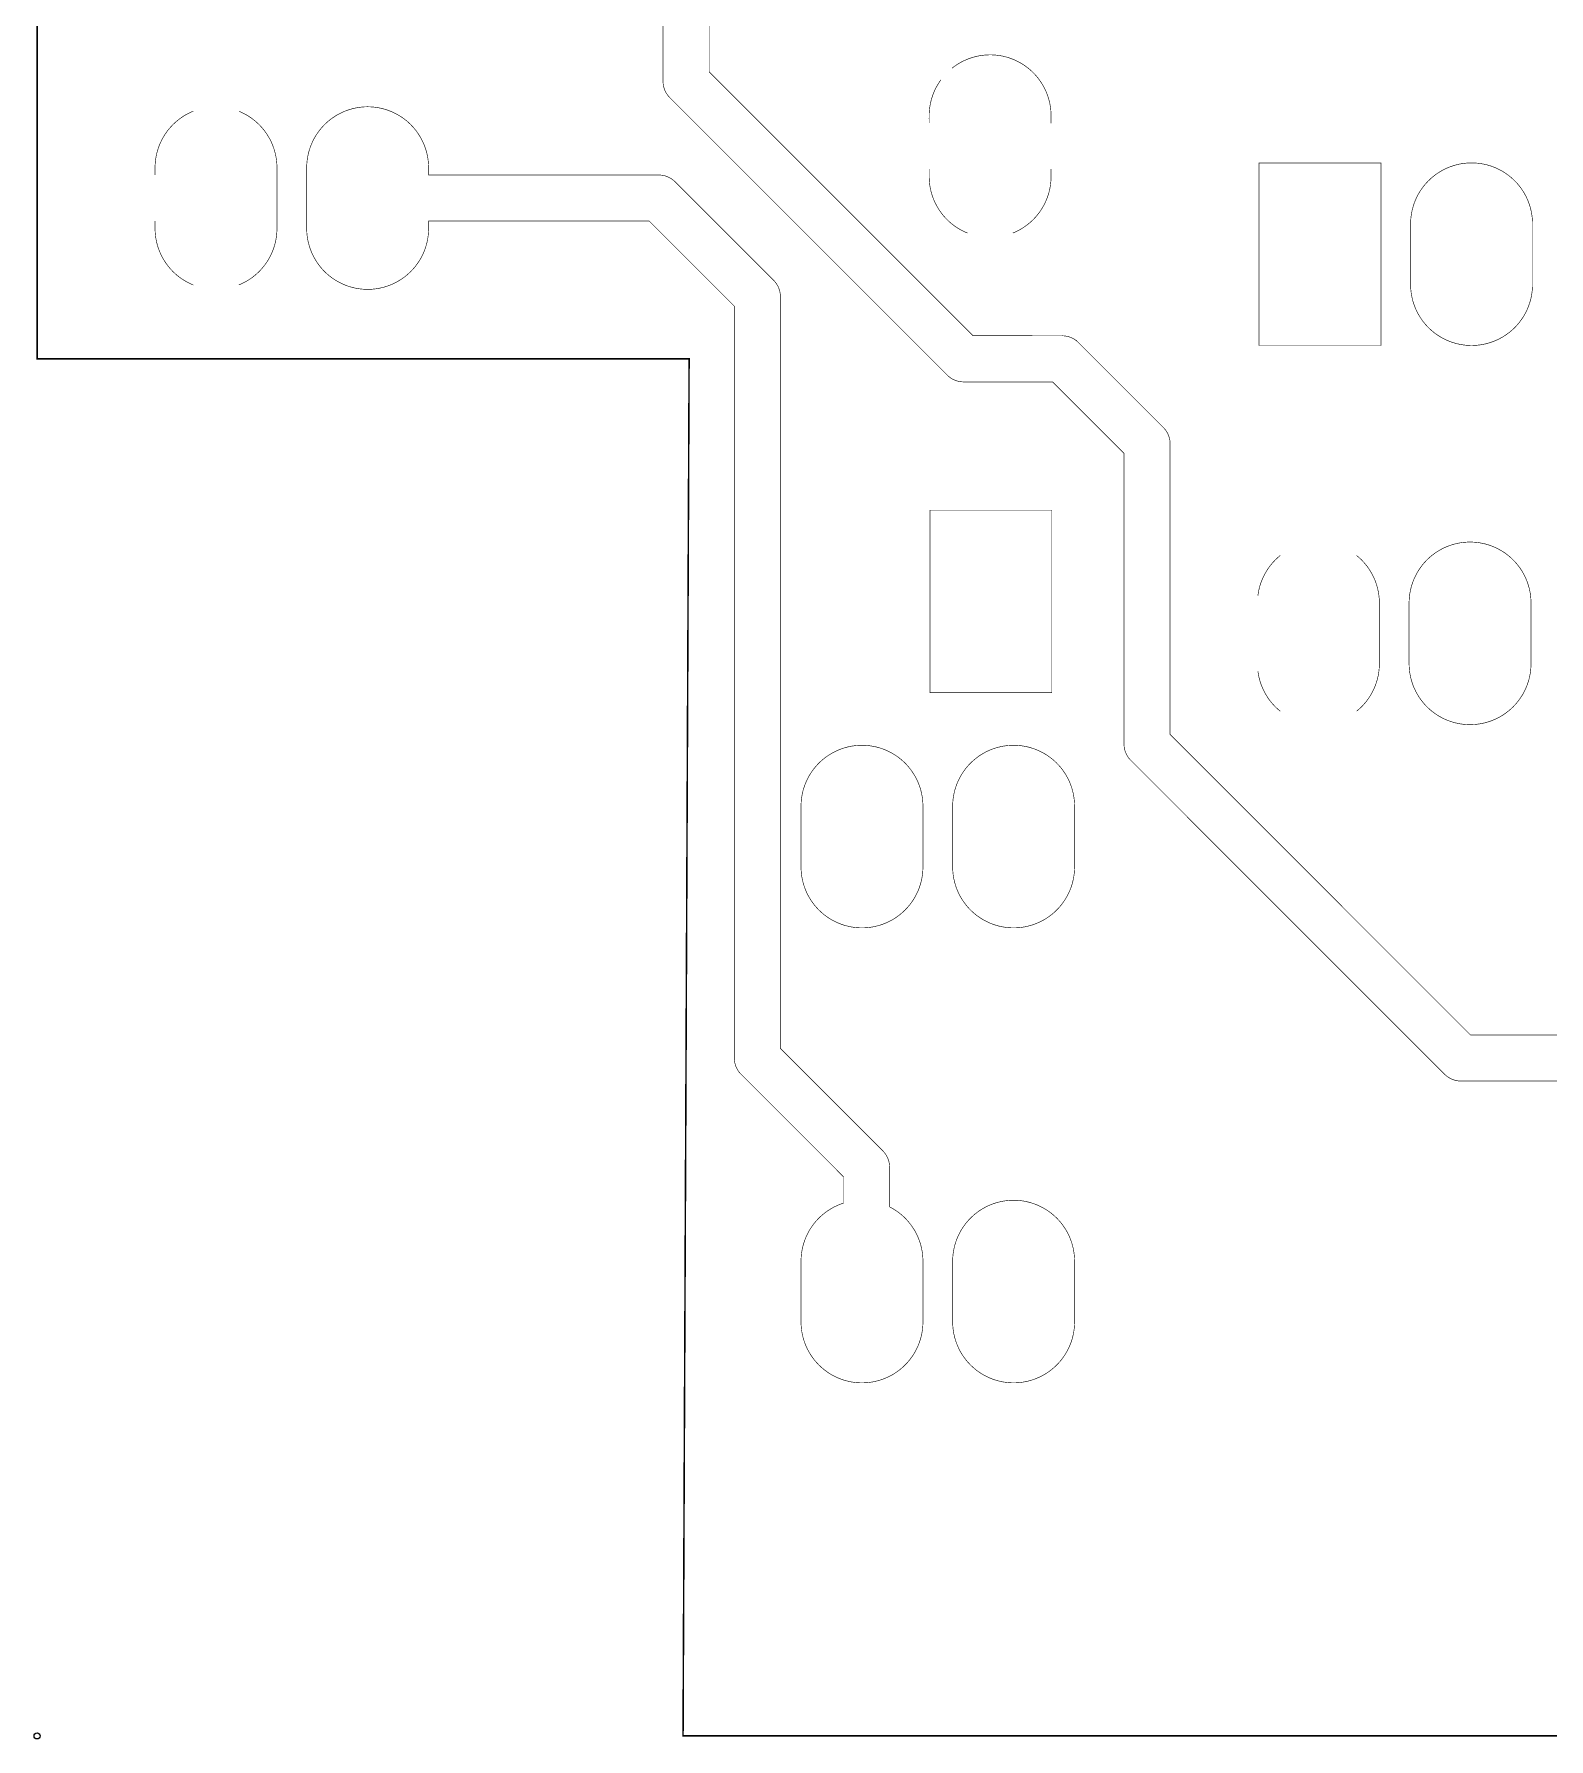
# Model space of a CAD drawing. Extents: x -0.1 to 57.3, y -0.1 to 51.1.
# Drawn here: x -0.05 to 25.32, y -0.05 to 28.5 of the extents above; entities that cross this region are included whole.
import ezdxf

# ---------------------------------------------------------------- set-up
doc = ezdxf.new("R2010")
doc.units = 0
doc.header["$MEASUREMENT"] = 0

msp = doc.modelspace()

# ---------------------------------------------------------------- linework, layer by layer
at = {"linetype": 'Continuous'}
for points, const_width in [([(0, 46.6852), (2.1844, 46.6852), (2.1844, 51.0032), (50.9016, 51.0032), (50.9016, 46.8376), (57.2262, 46.8376), (57.15, 15.2654), (57.2262, 6.35), (50.8, 6.35), (50.8, 0), (10.8204, 0), (10.922, 23.0632), (0, 23.0632), (0, 46.6852)], 0.0254), ([(11.2572, 40.5849), (11.2573, 27.8712), (15.6794, 23.4492), (17.1837, 23.449), (17.2037, 23.4478), (17.2236, 23.4455), (17.2433, 23.4423), (17.2628, 23.438), (17.2821, 23.4327), (17.3011, 23.4264), (17.3197, 23.4191), (17.338, 23.4109), (17.3558, 23.4018), (17.373, 23.3917), (17.3898, 23.3808), (17.4059, 23.369), (17.4215, 23.3564), (17.4363, 23.343), (17.4543, 23.3247), (17.4528, 23.3267), (18.875, 21.9042), (18.8883, 21.8892), (18.9007, 21.8735), (18.9124, 21.8573), (18.9232, 21.8404), (18.9331, 21.8231), (18.942, 21.8052), (18.9501, 21.7869), (18.9572, 21.7682), (18.9633, 21.7492), (18.9684, 21.7298), (18.9725, 21.7103), (18.9756, 21.6905), (18.9776, 21.6706), (18.9787, 21.6506), (18.9785, 21.625), (18.9788, 21.6275), (18.9789, 16.7714), (24.0106, 11.7398), (31.2299, 11.7396)], 0.01), ([(31.0566, 10.9678), (23.8373, 10.968), (23.8173, 10.9692), (23.7974, 10.9715), (23.7777, 10.9747), (23.7582, 10.979), (23.7389, 10.9843), (23.7199, 10.9906), (23.7013, 10.9979), (23.683, 11.0061), (23.6652, 11.0152), (23.648, 11.0253), (23.6312, 11.0362), (23.6151, 11.048), (23.5995, 11.0606), (23.5847, 11.074), (23.5667, 11.0923), (23.5682, 11.0903), (18.3106, 16.3482), (18.2973, 16.3632), (18.2849, 16.3789), (18.2732, 16.3951), (18.2624, 16.412), (18.2525, 16.4293), (18.2436, 16.4472), (18.2355, 16.4655), (18.2284, 16.4842), (18.2223, 16.5032), (18.2172, 16.5226), (18.2131, 16.5421), (18.21, 16.5619), (18.208, 16.5818), (18.2069, 16.6018), (18.2071, 16.6274), (18.2068, 16.6249), (18.2067, 21.481), (17.0104, 22.6772), (15.5061, 22.6774), (15.4861, 22.6786), (15.4662, 22.6809), (15.4465, 22.6841), (15.427, 22.6884), (15.4077, 22.6937), (15.3887, 22.7), (15.3701, 22.7073), (15.3518, 22.7155), (15.334, 22.7246), (15.3168, 22.7347), (15.3, 22.7456), (15.2839, 22.7574), (15.2683, 22.77), (15.2535, 22.7834), (15.2355, 22.8017), (15.237, 22.7997), (10.589, 27.448), (10.5757, 27.463), (10.5633, 27.4787), (10.5516, 27.4949), (10.5408, 27.5118), (10.5309, 27.5291), (10.522, 27.547), (10.5139, 27.5653), (10.5068, 27.584), (10.5007, 27.603), (10.4956, 27.6224), (10.4915, 27.6419), (10.4884, 27.6617), (10.4864, 27.6816), (10.4853, 27.7016), (10.4855, 27.7272), (10.4852, 27.7247), (10.4852, 40.4574)], 0.01), ([(15.3242, 27.9293), (15.3558, 27.9537), (15.3884, 27.9769), (15.4219, 27.9988), (15.4562, 28.0194), (15.4913, 28.0386), (15.5271, 28.0564), (15.5636, 28.0728), (15.6007, 28.0877), (15.6383, 28.1012), (15.6765, 28.1132), (15.7151, 28.1238), (15.7541, 28.1327), (15.7934, 28.1402), (15.8329, 28.1461), (15.8727, 28.1504), (15.9126, 28.1532), (15.9526, 28.1545), (15.9925, 28.1541), (16.0325, 28.1522), (16.0723, 28.1488), (16.112, 28.1437), (16.1515, 28.1372), (16.1906, 28.129), (16.2295, 28.1194), (16.2679, 28.1082), (16.3058, 28.0956), (16.3432, 28.0815), (16.3801, 28.0659), (16.4163, 28.0489), (16.4518, 28.0304), (16.4865, 28.0106), (16.5205, 27.9895), (16.5536, 27.967), (16.5858, 27.9433), (16.617, 27.9183), (16.6472, 27.8921), (16.6764, 27.8648), (16.7045, 27.8363), (16.7315, 27.8068), (16.7573, 27.7762), (16.7818, 27.7446), (16.8051, 27.7121), (16.8272, 27.6787), (16.8478, 27.6445), (16.8672, 27.6095), (16.8851, 27.5737), (16.9017, 27.5373), (16.9168, 27.5003), (16.9304, 27.4627), (16.9425, 27.4246), (16.9532, 27.386), (16.9623, 27.3471), (16.9699, 27.3078), (16.976, 27.2683), (16.9805, 27.2285), (16.9834, 27.1886), (16.9848, 27.1487), (16.9849, 27.0071)], 0.01), ([(10.6098, 27.4274), (10.5956, 27.4412), (10.5819, 27.4558), (10.5691, 27.4712), (10.557, 27.4871), (10.5458, 27.5037), (10.5355, 27.5208), (10.5261, 27.5385), (10.5176, 27.5566), (10.5101, 27.5751), (10.5035, 27.594), (10.4979, 27.6132), (10.4933, 27.6326), (10.4897, 27.6523), (10.4872, 27.6721), (10.4857, 27.6921), (10.4852, 27.7181), (10.4852, 27.7247)], 0.01), ([(14.9429, 27.0109), (14.9431, 27.1335), (14.9429, 27.1326), (14.9436, 27.1726), (14.946, 27.2126), (14.9498, 27.2524), (14.9553, 27.292), (14.9623, 27.3314), (14.9708, 27.3705), (14.9808, 27.4092), (14.9924, 27.4475), (15.0054, 27.4853), (15.0199, 27.5225), (15.0359, 27.5592), (15.0533, 27.5952), (15.072, 27.6306), (15.0922, 27.6651), (15.1137, 27.6988), (15.1365, 27.7317), (15.1403, 27.7369)], 0.01), ([(1.9762, 26.1409), (1.9764, 26.2636), (1.9762, 26.2627), (1.9769, 26.3027), (1.9793, 26.3426), (1.9831, 26.3824), (1.9886, 26.4221), (1.9956, 26.4614), (2.0041, 26.5005), (2.0141, 26.5392), (2.0257, 26.5775), (2.0387, 26.6153), (2.0532, 26.6526), (2.0692, 26.6893), (2.0866, 26.7253), (2.1053, 26.7606), (2.1255, 26.7952), (2.147, 26.8289), (2.1698, 26.8618), (2.1938, 26.8937), (2.2191, 26.9247), (2.2456, 26.9547), (2.2733, 26.9836), (2.302, 27.0114), (2.3319, 27.038), (2.3627, 27.0635), (2.3945, 27.0877), (2.4273, 27.1107), (2.4609, 27.1324), (2.4953, 27.1527), (2.5305, 27.1717), (2.5664, 27.1893), (2.603, 27.2054), (2.6152, 27.2104)], 0.01), ([(3.3827, 27.209), (3.4194, 27.1932), (3.4555, 27.1759), (3.4909, 27.1573), (3.5255, 27.1373), (3.5594, 27.1159), (3.5923, 27.0932), (3.6243, 27.0693), (3.6554, 27.0441), (3.6855, 27.0177), (3.7145, 26.9902), (3.7424, 26.9615), (3.7692, 26.9318), (3.7947, 26.9011), (3.8191, 26.8693), (3.8422, 26.8367), (3.864, 26.8031), (3.8845, 26.7688), (3.9036, 26.7336), (3.9213, 26.6978), (3.9376, 26.6613), (3.9524, 26.6241), (3.9658, 26.5864), (3.9777, 26.5482), (3.9881, 26.5096), (3.997, 26.4706), (4.0043, 26.4313), (4.0101, 26.3917), (4.0144, 26.352), (4.017, 26.312), (4.0182, 26.2721), (4.0182, 25.2476), (4.018, 25.2276), (4.0164, 25.1876), (4.0133, 25.1478), (4.0086, 25.108), (4.0024, 25.0685), (3.9946, 25.0293), (3.9853, 24.9904), (3.9744, 24.9519), (3.9621, 24.9138), (3.9483, 24.8763), (3.933, 24.8393), (3.9163, 24.803), (3.8982, 24.7673), (3.8787, 24.7324), (3.8578, 24.6983), (3.8357, 24.665), (3.8122, 24.6326), (3.7875, 24.6012), (3.7616, 24.5707), (3.7345, 24.5413), (3.7062, 24.513), (3.6769, 24.4857), (3.6466, 24.4597), (3.6152, 24.4349), (3.5829, 24.4113), (3.5497, 24.389), (3.5156, 24.368), (3.4808, 24.3484), (3.4452, 24.3301), (3.4089, 24.3133), (3.3784, 24.3004)], 0.01), ([(4.5162, 26.2621), (4.5167, 26.296), (4.5188, 26.336), (4.5224, 26.3758), (4.5276, 26.4155), (4.5343, 26.4549), (4.5425, 26.494), (4.5523, 26.5328), (4.5636, 26.5712), (4.5764, 26.6091), (4.5907, 26.6464), (4.6064, 26.6832), (4.6236, 26.7194), (4.6421, 26.7548), (4.662, 26.7895), (4.6833, 26.8233), (4.7059, 26.8564), (4.7297, 26.8885), (4.7548, 26.9196), (4.7811, 26.9498), (4.8086, 26.9788), (4.8372, 27.0068), (4.8668, 27.0337), (4.8975, 27.0593), (4.9291, 27.0838), (4.9617, 27.107), (4.9952, 27.1289), (5.0295, 27.1494), (5.0646, 27.1686), (5.1004, 27.1865), (5.1369, 27.2029), (5.174, 27.2178), (5.2116, 27.2313), (5.2498, 27.2433), (5.2884, 27.2538), (5.3274, 27.2628), (5.3667, 27.2703), (5.4062, 27.2762), (5.446, 27.2805), (5.4859, 27.2833), (5.5259, 27.2845), (5.5658, 27.2842), (5.6058, 27.2823), (5.6456, 27.2788), (5.6853, 27.2738), (5.7248, 27.2672), (5.7639, 27.2591), (5.8028, 27.2495), (5.8412, 27.2383), (5.8791, 27.2256), (5.9165, 27.2115), (5.9534, 27.1959), (5.9896, 27.1789), (6.0251, 27.1605), (6.0598, 27.1407), (6.0938, 27.1196), (6.1269, 27.0971), (6.1591, 27.0734), (6.1903, 27.0484), (6.2205, 27.0222), (6.2497, 26.9949), (6.2778, 26.9664), (6.3048, 26.9368), (6.3306, 26.9063), (6.3551, 26.8747), (6.3784, 26.8422), (6.4005, 26.8088), (6.4211, 26.7746), (6.4405, 26.7396), (6.4584, 26.7038), (6.475, 26.6674), (6.4901, 26.6303), (6.5037, 26.5927), (6.5158, 26.5546), (6.5265, 26.5161), (6.5356, 26.4771), (6.5432, 26.4379), (6.5493, 26.3983), (6.5538, 26.3586), (6.5567, 26.3187), (6.5581, 26.2787), (6.5582, 26.1413), (6.5772, 26.1416), (10.4273, 26.1414), (10.4473, 26.1402), (10.4672, 26.1379), (10.4869, 26.1347), (10.5064, 26.1304), (10.5257, 26.1251), (10.5447, 26.1188), (10.5633, 26.1115), (10.5816, 26.1033), (10.5994, 26.0942), (10.6166, 26.0841), (10.6334, 26.0732), (10.6495, 26.0614), (10.6651, 26.0488), (10.6799, 26.0354), (10.6979, 26.0171), (10.6964, 26.0191), (12.3472, 24.368), (12.3605, 24.353), (12.3729, 24.3373), (12.3846, 24.3211), (12.3954, 24.3042), (12.4053, 24.2869), (12.4142, 24.269), (12.4223, 24.2507), (12.4294, 24.232), (12.4355, 24.213), (12.4406, 24.1936), (12.4447, 24.1741), (12.4478, 24.1543), (12.4498, 24.1344), (12.4509, 24.1144), (12.4507, 24.0888), (12.451, 24.0913), (12.4511, 11.5136), (14.176, 9.7884), (14.1893, 9.7734), (14.2017, 9.7577), (14.2134, 9.7415), (14.2242, 9.7246), (14.2341, 9.7073), (14.243, 9.6894), (14.2511, 9.6711), (14.2582, 9.6524), (14.2643, 9.6334), (14.2694, 9.614), (14.2735, 9.5945), (14.2766, 9.5747), (14.2786, 9.5548), (14.2797, 9.5348), (14.2795, 9.5092), (14.2798, 9.5117), (14.2798, 8.8606), (14.3113, 8.8439), (14.3459, 8.8239), (14.3798, 8.8025), (14.4127, 8.7798), (14.4447, 8.7559), (14.4758, 8.7307), (14.5059, 8.7043), (14.5349, 8.6768), (14.5628, 8.6481), (14.5896, 8.6184), (14.6151, 8.5877), (14.6395, 8.5559), (14.6626, 8.5233), (14.6844, 8.4897), (14.7049, 8.4554), (14.724, 8.4202), (14.7417, 8.3844), (14.758, 8.3479), (14.7728, 8.3107), (14.7862, 8.273), (14.7981, 8.2348), (14.8085, 8.1962), (14.8174, 8.1572), (14.8247, 8.1179), (14.8305, 8.0783), (14.8348, 8.0386), (14.8374, 7.9986), (14.8386, 7.9587), (14.8386, 6.9342), (14.8384, 6.9142), (14.8368, 6.8742), (14.8337, 6.8344), (14.829, 6.7946), (14.8228, 6.7551), (14.815, 6.7159), (14.8057, 6.677), (14.7948, 6.6385), (14.7825, 6.6004), (14.7687, 6.5629), (14.7534, 6.5259), (14.7367, 6.4896), (14.7186, 6.4539), (14.6991, 6.419), (14.6782, 6.3849), (14.6561, 6.3516), (14.6326, 6.3192), (14.6079, 6.2878), (14.582, 6.2573), (14.5549, 6.2279), (14.5266, 6.1996), (14.4973, 6.1723), (14.467, 6.1463), (14.4356, 6.1215), (14.4033, 6.0979), (14.3701, 6.0756), (14.336, 6.0546), (14.3012, 6.035), (14.2656, 6.0167), (14.2293, 5.9999), (14.1924, 5.9845), (14.1549, 5.9705), (14.1169, 5.9581), (14.0785, 5.9471), (14.0396, 5.9376), (14.0004, 5.9297), (13.9609, 5.9233), (13.9212, 5.9185), (13.8813, 5.9152), (13.8414, 5.9135), (13.8014, 5.9133), (13.7614, 5.9147), (13.7215, 5.9177), (13.6818, 5.9223), (13.6423, 5.9284), (13.603, 5.936), (13.5641, 5.9452), (13.5255, 5.9559), (13.4874, 5.9681), (13.4498, 5.9817), (13.4128, 5.9969), (13.3764, 6.0134), (13.3407, 6.0314), (13.3057, 6.0508), (13.2715, 6.0715), (13.2381, 6.0936), (13.2056, 6.1169), (13.1741, 6.1415), (13.1435, 6.1673), (13.114, 6.1943), (13.0856, 6.2224), (13.0583, 6.2517), (13.0321, 6.2819), (13.0072, 6.3132), (12.9835, 6.3454), (12.9611, 6.3785), (12.9399, 6.4125), (12.9202, 6.4473), (12.9018, 6.4828), (12.8848, 6.519), (12.8693, 6.5559), (12.8552, 6.5933), (12.8426, 6.6313), (12.8315, 6.6697), (12.8219, 6.7085), (12.8138, 6.7477), (12.8072, 6.7871), (12.8023, 6.8268), (12.7988, 6.8667), (12.797, 6.9066), (12.7966, 6.9475), (12.7968, 7.9502), (12.7966, 7.956), (12.7976, 7.996), (12.8002, 8.0359), (12.8043, 8.0756), (12.81, 8.1152), (12.8173, 8.1546), (12.826, 8.1936), (12.8363, 8.2323), (12.8481, 8.2705), (12.8614, 8.3082), (12.8762, 8.3454), (12.8924, 8.3819), (12.91, 8.4178), (12.929, 8.453), (12.9494, 8.4875), (12.9711, 8.521), (12.9941, 8.5538), (13.0184, 8.5856), (13.0439, 8.6164), (13.0706, 8.6462), (13.0984, 8.6749), (13.1273, 8.7025), (13.1573, 8.729), (13.1883, 8.7542), (13.2203, 8.7783), (13.2532, 8.801), (13.287, 8.8225), (13.3215, 8.8426), (13.3569, 8.8613), (13.3929, 8.8787), (13.4296, 8.8946), (13.4669, 8.9091), (13.5047, 8.9221), (13.5081, 8.9231), (13.5078, 8.9493), (13.5077, 9.3652), (11.7828, 11.0904), (11.7695, 11.1054), (11.7571, 11.1211), (11.7454, 11.1373), (11.7346, 11.1542), (11.7247, 11.1715), (11.7158, 11.1894), (11.7077, 11.2077), (11.7006, 11.2264), (11.6945, 11.2454), (11.6894, 11.2648), (11.6853, 11.2843), (11.6822, 11.3041), (11.6802, 11.324), (11.6791, 11.344), (11.6793, 11.3696), (11.679, 11.3671), (11.6789, 23.9448), (10.254, 25.3696), (6.5584, 25.3696), (6.5582, 25.3103), (6.558, 25.2476), (6.5582, 25.2409), (6.5571, 25.2009), (6.5545, 25.161), (6.5504, 25.1213), (6.5446, 25.0817), (6.5374, 25.0423), (6.5285, 25.0033), (6.5182, 24.9647), (6.5064, 24.9265), (6.4931, 24.8888), (6.4783, 24.8516), (6.462, 24.815), (6.4444, 24.7792), (6.4253, 24.744), (6.4049, 24.7096), (6.3832, 24.676), (6.3602, 24.6433), (6.3359, 24.6115), (6.3103, 24.5807), (6.2836, 24.551), (6.2558, 24.5223), (6.2268, 24.4947), (6.1968, 24.4683), (6.1658, 24.443), (6.1338, 24.419), (6.1009, 24.3963), (6.0671, 24.3749), (6.0325, 24.3548), (5.9971, 24.3361), (5.9611, 24.3187), (5.9244, 24.3029), (5.8871, 24.2884), (5.8492, 24.2755), (5.8109, 24.264), (5.7722, 24.254), (5.7331, 24.2456), (5.6937, 24.2387), (5.6541, 24.2333), (5.6142, 24.2295), (5.5743, 24.2273), (5.5343, 24.2266), (5.4943, 24.2275), (5.4544, 24.23), (5.4146, 24.234), (5.375, 24.2396), (5.3356, 24.2467), (5.2966, 24.2554), (5.2579, 24.2655), (5.2197, 24.2772), (5.1819, 24.2904), (5.1447, 24.3051), (5.1081, 24.3212), (5.0721, 24.3387), (5.0369, 24.3576), (5.0024, 24.3779), (4.9687, 24.3995), (4.936, 24.4224), (4.9041, 24.4466), (4.8732, 24.472), (4.8433, 24.4986), (4.8145, 24.5263), (4.7868, 24.5552), (4.7603, 24.5851), (4.735, 24.6161), (4.7108, 24.648), (4.688, 24.6808), (4.6664, 24.7145), (4.6462, 24.749), (4.6274, 24.7843), (4.6099, 24.8203), (4.5939, 24.8569), (4.5793, 24.8942), (4.5662, 24.932), (4.5546, 24.9702), (4.5445, 25.0089), (4.5359, 25.048), (4.5289, 25.0874), (4.5233, 25.127), (4.5194, 25.1668), (4.517, 25.2067), (4.5162, 25.2467), (4.5164, 26.2636), (4.5162, 26.2621)], 0.01), ([(20.4741, 26.3448), (22.5094, 26.3448), (22.5094, 23.2868), (20.4674, 23.2868), (20.4674, 26.3448), (20.4741, 26.3448)], 0.01), ([(23.0074, 25.3223), (23.0079, 25.3562), (23.01, 25.3962), (23.0136, 25.436), (23.0188, 25.4757), (23.0255, 25.5151), (23.0337, 25.5542), (23.0435, 25.593), (23.0548, 25.6314), (23.0676, 25.6693), (23.0819, 25.7066), (23.0976, 25.7434), (23.1148, 25.7796), (23.1333, 25.815), (23.1532, 25.8497), (23.1745, 25.8835), (23.1971, 25.9166), (23.2209, 25.9487), (23.246, 25.9798), (23.2723, 26.01), (23.2998, 26.039), (23.3284, 26.067), (23.358, 26.0939), (23.3887, 26.1195), (23.4203, 26.144), (23.4529, 26.1672), (23.4864, 26.1891), (23.5207, 26.2096), (23.5558, 26.2288), (23.5916, 26.2467), (23.6281, 26.2631), (23.6652, 26.278), (23.7028, 26.2915), (23.741, 26.3035), (23.7796, 26.314), (23.8186, 26.323), (23.8579, 26.3305), (23.8974, 26.3364), (23.9372, 26.3407), (23.9771, 26.3435), (24.0171, 26.3447), (24.057, 26.3444), (24.097, 26.3425), (24.1368, 26.339), (24.1765, 26.334), (24.216, 26.3274), (24.2551, 26.3193), (24.294, 26.3097), (24.3324, 26.2985), (24.3703, 26.2858), (24.4077, 26.2717), (24.4446, 26.2561), (24.4808, 26.2391), (24.5163, 26.2207), (24.551, 26.2009), (24.585, 26.1798), (24.6181, 26.1573), (24.6503, 26.1336), (24.6815, 26.1086), (24.7117, 26.0824), (24.7409, 26.0551), (24.769, 26.0266), (24.796, 25.997), (24.8218, 25.9665), (24.8463, 25.9349), (24.8696, 25.9024), (24.8917, 25.869), (24.9123, 25.8348), (24.9317, 25.7998), (24.9496, 25.764), (24.9662, 25.7276), (24.9813, 25.6905), (24.9949, 25.6529), (25.007, 25.6148), (25.0177, 25.5763), (25.0268, 25.5373), (25.0344, 25.4981), (25.0405, 25.4585), (25.045, 25.4188), (25.0479, 25.3789), (25.0493, 25.3389), (25.0494, 25.1238), (25.0492, 24.3078), (25.0494, 24.3011), (25.0483, 24.2611), (25.0457, 24.2212), (25.0416, 24.1815), (25.0358, 24.1419), (25.0286, 24.1025), (25.0197, 24.0635), (25.0094, 24.0249), (24.9976, 23.9867), (24.9843, 23.949), (24.9695, 23.9118), (24.9532, 23.8752), (24.9356, 23.8394), (24.9165, 23.8042), (24.8961, 23.7698), (24.8744, 23.7362), (24.8514, 23.7035), (24.8271, 23.6717), (24.8015, 23.6409), (24.7748, 23.6112), (24.747, 23.5825), (24.718, 23.5549), (24.688, 23.5285), (24.657, 23.5032), (24.625, 23.4792), (24.5921, 23.4565), (24.5583, 23.4351), (24.5237, 23.415), (24.4883, 23.3963), (24.4523, 23.3789), (24.4156, 23.3631), (24.3783, 23.3486), (24.3404, 23.3357), (24.3021, 23.3242), (24.2634, 23.3142), (24.2243, 23.3058), (24.1849, 23.2989), (24.1453, 23.2935), (24.1054, 23.2897), (24.0655, 23.2875), (24.0255, 23.2868), (23.9855, 23.2877), (23.9456, 23.2902), (23.9058, 23.2942), (23.8662, 23.2998), (23.8268, 23.3069), (23.7878, 23.3156), (23.7491, 23.3257), (23.7109, 23.3374), (23.6731, 23.3506), (23.6359, 23.3653), (23.5993, 23.3814), (23.5633, 23.3989), (23.5281, 23.4178), (23.4936, 23.4381), (23.4599, 23.4597), (23.4272, 23.4826), (23.3953, 23.5068), (23.3644, 23.5322), (23.3345, 23.5588), (23.3057, 23.5865), (23.278, 23.6154), (23.2515, 23.6453), (23.2262, 23.6763), (23.202, 23.7082), (23.1792, 23.741), (23.1576, 23.7747), (23.1374, 23.8092), (23.1186, 23.8445), (23.1011, 23.8805), (23.0851, 23.9171), (23.0705, 23.9544), (23.0574, 23.9922), (23.0458, 24.0304), (23.0357, 24.0691), (23.0271, 24.1082), (23.0201, 24.1476), (23.0145, 24.1872), (23.0106, 24.227), (23.0082, 24.2669), (23.0074, 24.3069), (23.0076, 25.3238), (23.0074, 25.3223)], 0.01), ([(10.3981, 26.1413), (10.4178, 26.1416), (10.4378, 26.1409), (10.4577, 26.1391), (10.4776, 26.1363), (10.4972, 26.1325), (10.5166, 26.1277), (10.5357, 26.1219), (10.5545, 26.1151), (10.573, 26.1073), (10.591, 26.0986), (10.6085, 26.089), (10.6255, 26.0785), (10.6419, 26.0671), (10.6578, 26.0549), (10.6729, 26.0419), (10.6917, 26.0238), (10.6964, 26.0191)], 0.01), ([(15.5837, 25.17), (15.5469, 25.1856), (15.5107, 25.2026), (15.4752, 25.2211), (15.4405, 25.2409), (15.4066, 25.2621), (15.3735, 25.2846), (15.3413, 25.3083), (15.3101, 25.3333), (15.2799, 25.3595), (15.2507, 25.3869), (15.2227, 25.4154), (15.1957, 25.445), (15.17, 25.4756), (15.1454, 25.5072), (15.1222, 25.5397), (15.1002, 25.5731), (15.0795, 25.6073), (15.0602, 25.6424), (15.0423, 25.6781), (15.0258, 25.7146), (15.0107, 25.7516), (14.9971, 25.7892), (14.985, 25.8274), (14.9744, 25.8659), (14.9653, 25.9049), (14.9577, 25.9441), (14.9517, 25.9837), (14.9472, 26.0234), (14.9443, 26.0633), (14.943, 26.1033), (14.9429, 26.244)], 0.01), ([(16.9849, 26.2402), (16.9847, 26.1175), (16.9849, 26.1193), (16.9844, 26.0842), (16.9823, 26.0443), (16.9786, 26.0044), (16.9734, 25.9648), (16.9667, 25.9254), (16.9584, 25.8862), (16.9485, 25.8475), (16.9372, 25.8091), (16.9244, 25.7712), (16.9101, 25.7339), (16.8943, 25.6971), (16.8771, 25.661), (16.8585, 25.6256), (16.8386, 25.5909), (16.8173, 25.557), (16.7947, 25.524), (16.7708, 25.492), (16.7457, 25.4608), (16.7194, 25.4307), (16.6919, 25.4017), (16.6633, 25.3737), (16.6336, 25.3469), (16.6029, 25.3212), (16.5712, 25.2968), (16.5386, 25.2737), (16.5051, 25.2518), (16.4708, 25.2313), (16.4357, 25.2121), (16.3999, 25.1943), (16.3634, 25.1779), (16.3451, 25.1704)], 0.01), ([(2.617, 24.3), (2.5802, 24.3156), (2.544, 24.3327), (2.5085, 24.3511), (2.4738, 24.371), (2.4399, 24.3921), (2.4068, 24.4146), (2.3746, 24.4384), (2.3434, 24.4634), (2.3132, 24.4896), (2.284, 24.517), (2.256, 24.5455), (2.229, 24.575), (2.2033, 24.6056), (2.1787, 24.6372), (2.1555, 24.6698), (2.1335, 24.7032), (2.1128, 24.7374), (2.0935, 24.7724), (2.0756, 24.8082), (2.0591, 24.8446), (2.044, 24.8817), (2.0304, 24.9193), (2.0183, 24.9574), (2.0077, 24.996), (1.9986, 25.0349), (1.991, 25.0742), (1.985, 25.1138), (1.9805, 25.1535), (1.9776, 25.1934), (1.9763, 25.2334), (1.9762, 25.3741)], 0.01), ([(12.3264, 24.3886), (12.3406, 24.3748), (12.3543, 24.3602), (12.3671, 24.3448), (12.3792, 24.3289), (12.3904, 24.3123), (12.4007, 24.2952), (12.4101, 24.2775), (12.4186, 24.2594), (12.4261, 24.2409), (12.4327, 24.222), (12.4383, 24.2028), (12.4429, 24.1834), (12.4465, 24.1637), (12.449, 24.1439), (12.4505, 24.1239), (12.451, 24.0979), (12.451, 24.0913)], 0.01), ([(17.1545, 23.4489), (17.1742, 23.4492), (17.1942, 23.4485), (17.2141, 23.4467), (17.234, 23.4439), (17.2536, 23.4401), (17.273, 23.4353), (17.2921, 23.4295), (17.3109, 23.4227), (17.3294, 23.4149), (17.3474, 23.4062), (17.3649, 23.3966), (17.3819, 23.3861), (17.3983, 23.3747), (17.4142, 23.3625), (17.4293, 23.3495), (17.4481, 23.3314), (17.4528, 23.3267)], 0.01), ([(15.5353, 22.6775), (15.5156, 22.6772), (15.4956, 22.6779), (15.4757, 22.6797), (15.4558, 22.6825), (15.4362, 22.6863), (15.4168, 22.6911), (15.3977, 22.6969), (15.3789, 22.7037), (15.3604, 22.7115), (15.3424, 22.7202), (15.3249, 22.7298), (15.3079, 22.7403), (15.2915, 22.7517), (15.2756, 22.7639), (15.2605, 22.7769), (15.2417, 22.795), (15.237, 22.7997)], 0.01), ([(18.8542, 21.9248), (18.8684, 21.911), (18.8821, 21.8964), (18.8949, 21.881), (18.907, 21.8651), (18.9182, 21.8485), (18.9285, 21.8314), (18.9379, 21.8137), (18.9464, 21.7956), (18.9539, 21.7771), (18.9605, 21.7582), (18.9661, 21.739), (18.9707, 21.7196), (18.9743, 21.6999), (18.9768, 21.6801), (18.9783, 21.6601), (18.9788, 21.6341), (18.9788, 21.6275)], 0.01), ([(14.9623, 20.5282), (16.9976, 20.5282), (16.9976, 17.4702), (14.9556, 17.4702), (14.9556, 20.5282), (14.9623, 20.5282)], 0.01), ([(22.982, 18.9723), (22.9825, 19.0062), (22.9846, 19.0462), (22.9882, 19.086), (22.9934, 19.1257), (23.0001, 19.1651), (23.0083, 19.2042), (23.0181, 19.243), (23.0294, 19.2814), (23.0422, 19.3193), (23.0565, 19.3566), (23.0722, 19.3934), (23.0894, 19.4296), (23.1079, 19.465), (23.1278, 19.4997), (23.1491, 19.5335), (23.1717, 19.5666), (23.1955, 19.5987), (23.2206, 19.6298), (23.2469, 19.66), (23.2744, 19.689), (23.303, 19.717), (23.3326, 19.7439), (23.3633, 19.7695), (23.3949, 19.794), (23.4275, 19.8172), (23.461, 19.8391), (23.4953, 19.8596), (23.5304, 19.8788), (23.5662, 19.8967), (23.6027, 19.9131), (23.6398, 19.928), (23.6774, 19.9415), (23.7156, 19.9535), (23.7542, 19.964), (23.7932, 19.973), (23.8325, 19.9805), (23.872, 19.9864), (23.9118, 19.9907), (23.9517, 19.9935), (23.9917, 19.9947), (24.0316, 19.9944), (24.0716, 19.9925), (24.1114, 19.989), (24.1511, 19.984), (24.1906, 19.9774), (24.2297, 19.9693), (24.2686, 19.9597), (24.307, 19.9485), (24.3449, 19.9358), (24.3823, 19.9217), (24.4192, 19.9061), (24.4554, 19.8891), (24.4909, 19.8707), (24.5256, 19.8509), (24.5596, 19.8298), (24.5927, 19.8073), (24.6249, 19.7836), (24.6561, 19.7586), (24.6863, 19.7324), (24.7155, 19.7051), (24.7436, 19.6766), (24.7706, 19.647), (24.7964, 19.6165), (24.8209, 19.5849), (24.8442, 19.5524), (24.8663, 19.519), (24.8869, 19.4848), (24.9063, 19.4498), (24.9242, 19.414), (24.9408, 19.3776), (24.9559, 19.3405), (24.9695, 19.3029), (24.9816, 19.2648), (24.9923, 19.2263), (25.0014, 19.1873), (25.009, 19.1481), (25.0151, 19.1085), (25.0196, 19.0688), (25.0225, 19.0289), (25.0239, 18.9889), (25.024, 18.7738), (25.0238, 17.9578), (25.024, 17.9511), (25.0229, 17.9111), (25.0203, 17.8712), (25.0162, 17.8315), (25.0104, 17.7919), (25.0032, 17.7525), (24.9943, 17.7135), (24.984, 17.6749), (24.9722, 17.6367), (24.9589, 17.599), (24.9441, 17.5618), (24.9278, 17.5252), (24.9102, 17.4894), (24.8911, 17.4542), (24.8707, 17.4198), (24.849, 17.3862), (24.826, 17.3535), (24.8017, 17.3217), (24.7761, 17.2909), (24.7494, 17.2612), (24.7216, 17.2325), (24.6926, 17.2049), (24.6626, 17.1785), (24.6316, 17.1532), (24.5996, 17.1292), (24.5667, 17.1065), (24.5329, 17.0851), (24.4983, 17.065), (24.4629, 17.0463), (24.4269, 17.0289), (24.3902, 17.0131), (24.3529, 16.9986), (24.315, 16.9857), (24.2767, 16.9742), (24.238, 16.9642), (24.1989, 16.9558), (24.1595, 16.9489), (24.1199, 16.9435), (24.08, 16.9397), (24.0401, 16.9375), (24.0001, 16.9368), (23.9601, 16.9377), (23.9202, 16.9402), (23.8804, 16.9442), (23.8408, 16.9498), (23.8014, 16.9569), (23.7624, 16.9656), (23.7237, 16.9757), (23.6855, 16.9874), (23.6477, 17.0006), (23.6105, 17.0153), (23.5739, 17.0314), (23.5379, 17.0489), (23.5027, 17.0678), (23.4682, 17.0881), (23.4345, 17.1097), (23.4018, 17.1326), (23.3699, 17.1568), (23.339, 17.1822), (23.3091, 17.2088), (23.2803, 17.2365), (23.2526, 17.2654), (23.2261, 17.2953), (23.2008, 17.3263), (23.1766, 17.3582), (23.1538, 17.391), (23.1322, 17.4247), (23.112, 17.4592), (23.0932, 17.4945), (23.0757, 17.5305), (23.0597, 17.5671), (23.0451, 17.6044), (23.032, 17.6422), (23.0204, 17.6804), (23.0103, 17.7191), (23.0017, 17.7582), (22.9947, 17.7976), (22.9891, 17.8372), (22.9852, 17.877), (22.9828, 17.9169), (22.982, 17.9569), (22.9822, 18.9738), (22.982, 18.9723)], 0.01), ([(20.4497, 19.0992), (20.4554, 19.1388), (20.4627, 19.1782), (20.4714, 19.2172), (20.4817, 19.2559), (20.4935, 19.2941), (20.5068, 19.3318), (20.5216, 19.369), (20.5378, 19.4055), (20.5554, 19.4414), (20.5744, 19.4766), (20.5948, 19.5111), (20.6165, 19.5446), (20.6395, 19.5774), (20.6638, 19.6092), (20.6893, 19.64), (20.716, 19.6698), (20.7438, 19.6985), (20.7727, 19.7261), (20.8027, 19.7526), (20.8231, 19.7694)], 0.01), ([(22.1006, 19.7712), (22.1314, 19.7456), (22.1611, 19.7189), (22.1897, 19.691), (22.2173, 19.6619), (22.2436, 19.6319), (22.2688, 19.6008), (22.2927, 19.5688), (22.3154, 19.5358), (22.3368, 19.502), (22.3568, 19.4674), (22.3754, 19.432), (22.3927, 19.3959), (22.4085, 19.3591), (22.4229, 19.3218), (22.4358, 19.284), (22.4472, 19.2456), (22.457, 19.2069), (22.4654, 19.1677), (22.4722, 19.1283), (22.4775, 19.0887), (22.4812, 19.0489), (22.4834, 19.0089), (22.484, 18.9738), (22.4838, 17.9578), (22.484, 17.9511), (22.4829, 17.9111), (22.4803, 17.8712), (22.4762, 17.8315), (22.4704, 17.7919), (22.4632, 17.7525), (22.4543, 17.7135), (22.444, 17.6749), (22.4322, 17.6367), (22.4189, 17.599), (22.4041, 17.5618), (22.3878, 17.5252), (22.3702, 17.4894), (22.3511, 17.4542), (22.3307, 17.4198), (22.309, 17.3862), (22.286, 17.3535), (22.2617, 17.3217), (22.2361, 17.2909), (22.2094, 17.2612), (22.1816, 17.2325), (22.1526, 17.2049), (22.1226, 17.1785), (22.1022, 17.1616)], 0.01), ([(20.8247, 17.1609), (20.794, 17.1865), (20.7643, 17.2133), (20.7356, 17.2413), (20.7081, 17.2703), (20.6818, 17.3004), (20.6566, 17.3315), (20.6327, 17.3636), (20.6101, 17.3966), (20.5888, 17.4304), (20.5688, 17.465), (20.5502, 17.5004), (20.533, 17.5365), (20.5172, 17.5733), (20.5028, 17.6106), (20.49, 17.6485), (20.4786, 17.6869), (20.4688, 17.7256), (20.4604, 17.7647), (20.4536, 17.8042), (20.45, 17.8304)], 0.01), ([(12.7966, 15.5687), (12.7971, 15.6026), (12.7992, 15.6426), (12.8028, 15.6824), (12.808, 15.7221), (12.8147, 15.7615), (12.8229, 15.8006), (12.8327, 15.8394), (12.844, 15.8778), (12.8568, 15.9157), (12.8711, 15.953), (12.8868, 15.9898), (12.904, 16.026), (12.9225, 16.0614), (12.9424, 16.0961), (12.9637, 16.1299), (12.9863, 16.163), (13.0101, 16.1951), (13.0352, 16.2262), (13.0615, 16.2564), (13.089, 16.2854), (13.1176, 16.3134), (13.1472, 16.3403), (13.1779, 16.3659), (13.2095, 16.3904), (13.2421, 16.4136), (13.2756, 16.4355), (13.3099, 16.456), (13.345, 16.4752), (13.3808, 16.4931), (13.4173, 16.5095), (13.4544, 16.5244), (13.492, 16.5379), (13.5302, 16.5499), (13.5688, 16.5604), (13.6078, 16.5694), (13.6471, 16.5769), (13.6866, 16.5828), (13.7264, 16.5871), (13.7663, 16.5899), (13.8063, 16.5911), (13.8462, 16.5908), (13.8862, 16.5889), (13.926, 16.5854), (13.9657, 16.5804), (14.0052, 16.5738), (14.0443, 16.5657), (14.0832, 16.5561), (14.1216, 16.5449), (14.1595, 16.5322), (14.1969, 16.5181), (14.2338, 16.5025), (14.27, 16.4855), (14.3055, 16.4671), (14.3402, 16.4473), (14.3742, 16.4262), (14.4073, 16.4037), (14.4395, 16.38), (14.4707, 16.355), (14.5009, 16.3288), (14.5301, 16.3015), (14.5582, 16.273), (14.5852, 16.2434), (14.611, 16.2129), (14.6355, 16.1813), (14.6588, 16.1488), (14.6809, 16.1154), (14.7015, 16.0812), (14.7209, 16.0462), (14.7388, 16.0104), (14.7554, 15.974), (14.7705, 15.9369), (14.7841, 15.8993), (14.7962, 15.8612), (14.8069, 15.8227), (14.816, 15.7837), (14.8236, 15.7445), (14.8297, 15.7049), (14.8342, 15.6652), (14.8371, 15.6253), (14.8385, 15.5853), (14.8386, 15.3702), (14.8384, 14.5542), (14.8386, 14.5475), (14.8375, 14.5075), (14.8349, 14.4676), (14.8308, 14.4279), (14.825, 14.3883), (14.8178, 14.3489), (14.8089, 14.3099), (14.7986, 14.2713), (14.7868, 14.2331), (14.7735, 14.1954), (14.7587, 14.1582), (14.7424, 14.1216), (14.7248, 14.0858), (14.7057, 14.0506), (14.6853, 14.0162), (14.6636, 13.9826), (14.6406, 13.9499), (14.6163, 13.9181), (14.5907, 13.8873), (14.564, 13.8576), (14.5362, 13.8289), (14.5072, 13.8013), (14.4772, 13.7749), (14.4462, 13.7496), (14.4142, 13.7256), (14.3813, 13.7029), (14.3475, 13.6815), (14.3129, 13.6614), (14.2775, 13.6427), (14.2415, 13.6253), (14.2048, 13.6095), (14.1675, 13.595), (14.1296, 13.5821), (14.0913, 13.5706), (14.0526, 13.5606), (14.0135, 13.5522), (13.9741, 13.5453), (13.9345, 13.5399), (13.8946, 13.5361), (13.8547, 13.5339), (13.8147, 13.5332), (13.7747, 13.5341), (13.7348, 13.5366), (13.695, 13.5406), (13.6554, 13.5462), (13.616, 13.5533), (13.577, 13.562), (13.5383, 13.5721), (13.5001, 13.5838), (13.4623, 13.597), (13.4251, 13.6117), (13.3885, 13.6278), (13.3525, 13.6453), (13.3173, 13.6642), (13.2828, 13.6845), (13.2491, 13.7061), (13.2164, 13.729), (13.1845, 13.7532), (13.1536, 13.7786), (13.1237, 13.8052), (13.0949, 13.8329), (13.0672, 13.8618), (13.0407, 13.8917), (13.0154, 13.9227), (12.9912, 13.9546), (12.9684, 13.9874), (12.9468, 14.0211), (12.9266, 14.0556), (12.9078, 14.0909), (12.8903, 14.1269), (12.8743, 14.1635), (12.8597, 14.2008), (12.8466, 14.2386), (12.835, 14.2768), (12.8249, 14.3155), (12.8163, 14.3546), (12.8093, 14.394), (12.8037, 14.4336), (12.7998, 14.4734), (12.7974, 14.5133), (12.7966, 14.5533), (12.7968, 15.5702), (12.7966, 15.5687)], 0.01), ([(15.3366, 15.5687), (15.3371, 15.6026), (15.3392, 15.6426), (15.3428, 15.6824), (15.348, 15.7221), (15.3547, 15.7615), (15.3629, 15.8006), (15.3727, 15.8394), (15.384, 15.8778), (15.3968, 15.9157), (15.4111, 15.953), (15.4268, 15.9898), (15.444, 16.026), (15.4625, 16.0614), (15.4824, 16.0961), (15.5037, 16.1299), (15.5263, 16.163), (15.5501, 16.1951), (15.5752, 16.2262), (15.6015, 16.2564), (15.629, 16.2854), (15.6576, 16.3134), (15.6872, 16.3403), (15.7179, 16.3659), (15.7495, 16.3904), (15.7821, 16.4136), (15.8156, 16.4355), (15.8499, 16.456), (15.885, 16.4752), (15.9208, 16.4931), (15.9573, 16.5095), (15.9944, 16.5244), (16.032, 16.5379), (16.0702, 16.5499), (16.1088, 16.5604), (16.1478, 16.5694), (16.1871, 16.5769), (16.2266, 16.5828), (16.2664, 16.5871), (16.3063, 16.5899), (16.3463, 16.5911), (16.3862, 16.5908), (16.4262, 16.5889), (16.466, 16.5854), (16.5057, 16.5804), (16.5452, 16.5738), (16.5843, 16.5657), (16.6232, 16.5561), (16.6616, 16.5449), (16.6995, 16.5322), (16.7369, 16.5181), (16.7738, 16.5025), (16.81, 16.4855), (16.8455, 16.4671), (16.8802, 16.4473), (16.9142, 16.4262), (16.9473, 16.4037), (16.9795, 16.38), (17.0107, 16.355), (17.0409, 16.3288), (17.0701, 16.3015), (17.0982, 16.273), (17.1252, 16.2434), (17.151, 16.2129), (17.1755, 16.1813), (17.1988, 16.1488), (17.2209, 16.1154), (17.2415, 16.0812), (17.2609, 16.0462), (17.2788, 16.0104), (17.2954, 15.974), (17.3105, 15.9369), (17.3241, 15.8993), (17.3362, 15.8612), (17.3469, 15.8227), (17.356, 15.7837), (17.3636, 15.7445), (17.3697, 15.7049), (17.3742, 15.6652), (17.3771, 15.6253), (17.3785, 15.5853), (17.3786, 15.3702), (17.3784, 14.5542), (17.3786, 14.5475), (17.3775, 14.5075), (17.3749, 14.4676), (17.3708, 14.4279), (17.365, 14.3883), (17.3578, 14.3489), (17.3489, 14.3099), (17.3386, 14.2713), (17.3268, 14.2331), (17.3135, 14.1954), (17.2987, 14.1582), (17.2824, 14.1216), (17.2648, 14.0858), (17.2457, 14.0506), (17.2253, 14.0162), (17.2036, 13.9826), (17.1806, 13.9499), (17.1563, 13.9181), (17.1307, 13.8873), (17.104, 13.8576), (17.0762, 13.8289), (17.0472, 13.8013), (17.0172, 13.7749), (16.9862, 13.7496), (16.9542, 13.7256), (16.9213, 13.7029), (16.8875, 13.6815), (16.8529, 13.6614), (16.8175, 13.6427), (16.7815, 13.6253), (16.7448, 13.6095), (16.7075, 13.595), (16.6696, 13.5821), (16.6313, 13.5706), (16.5926, 13.5606), (16.5535, 13.5522), (16.5141, 13.5453), (16.4745, 13.5399), (16.4346, 13.5361), (16.3947, 13.5339), (16.3547, 13.5332), (16.3147, 13.5341), (16.2748, 13.5366), (16.235, 13.5406), (16.1954, 13.5462), (16.156, 13.5533), (16.117, 13.562), (16.0783, 13.5721), (16.0401, 13.5838), (16.0023, 13.597), (15.9651, 13.6117), (15.9285, 13.6278), (15.8925, 13.6453), (15.8573, 13.6642), (15.8228, 13.6845), (15.7891, 13.7061), (15.7564, 13.729), (15.7245, 13.7532), (15.6936, 13.7786), (15.6637, 13.8052), (15.6349, 13.8329), (15.6072, 13.8618), (15.5807, 13.8917), (15.5554, 13.9227), (15.5312, 13.9546), (15.5084, 13.9874), (15.4868, 14.0211), (15.4666, 14.0556), (15.4478, 14.0909), (15.4303, 14.1269), (15.4143, 14.1635), (15.3997, 14.2008), (15.3866, 14.2386), (15.375, 14.2768), (15.3649, 14.3155), (15.3563, 14.3546), (15.3493, 14.394), (15.3437, 14.4336), (15.3398, 14.4734), (15.3374, 14.5133), (15.3366, 14.5533), (15.3368, 15.5702), (15.3366, 15.5687)], 0.01), ([(18.3314, 16.3276), (18.3172, 16.3414), (18.3035, 16.356), (18.2907, 16.3714), (18.2786, 16.3873), (18.2674, 16.4039), (18.2571, 16.421), (18.2477, 16.4387), (18.2392, 16.4568), (18.2317, 16.4753), (18.2251, 16.4942), (18.2195, 16.5134), (18.2149, 16.5328), (18.2113, 16.5525), (18.2088, 16.5723), (18.2073, 16.5923), (18.2068, 16.6183), (18.2068, 16.6249)], 0.01), ([(11.8036, 11.0698), (11.7894, 11.0836), (11.7757, 11.0982), (11.7629, 11.1136), (11.7508, 11.1295), (11.7396, 11.1461), (11.7293, 11.1632), (11.7199, 11.1809), (11.7114, 11.199), (11.7039, 11.2175), (11.6973, 11.2364), (11.6917, 11.2556), (11.6871, 11.275), (11.6835, 11.2947), (11.681, 11.3145), (11.6795, 11.3345), (11.679, 11.3605), (11.679, 11.3671)], 0.01), ([(23.8665, 10.9681), (23.8468, 10.9678), (23.8268, 10.9685), (23.8069, 10.9703), (23.787, 10.9731), (23.7674, 10.9769), (23.748, 10.9817), (23.7289, 10.9875), (23.7101, 10.9943), (23.6916, 11.0021), (23.6736, 11.0108), (23.6561, 11.0204), (23.6391, 11.0309), (23.6227, 11.0423), (23.6068, 11.0545), (23.5917, 11.0675), (23.5729, 11.0856), (23.5682, 11.0903)], 0.01), ([(14.1552, 9.809), (14.1694, 9.7952), (14.1831, 9.7806), (14.1959, 9.7652), (14.208, 9.7493), (14.2192, 9.7327), (14.2295, 9.7156), (14.2389, 9.6979), (14.2474, 9.6798), (14.2549, 9.6613), (14.2615, 9.6424), (14.2671, 9.6232), (14.2717, 9.6038), (14.2753, 9.5841), (14.2778, 9.5643), (14.2793, 9.5443), (14.2798, 9.5183), (14.2798, 9.5117)], 0.01), ([(15.3366, 7.9487), (15.3371, 7.9826), (15.3392, 8.0226), (15.3428, 8.0624), (15.348, 8.1021), (15.3547, 8.1415), (15.3629, 8.1806), (15.3727, 8.2194), (15.384, 8.2578), (15.3968, 8.2957), (15.4111, 8.333), (15.4268, 8.3698), (15.444, 8.406), (15.4625, 8.4414), (15.4824, 8.4761), (15.5037, 8.5099), (15.5263, 8.543), (15.5501, 8.5751), (15.5752, 8.6062), (15.6015, 8.6364), (15.629, 8.6654), (15.6576, 8.6934), (15.6872, 8.7203), (15.7179, 8.7459), (15.7495, 8.7704), (15.7821, 8.7936), (15.8156, 8.8155), (15.8499, 8.836), (15.885, 8.8552), (15.9208, 8.8731), (15.9573, 8.8895), (15.9944, 8.9044), (16.032, 8.9179), (16.0702, 8.9299), (16.1088, 8.9404), (16.1478, 8.9494), (16.1871, 8.9569), (16.2266, 8.9628), (16.2664, 8.9671), (16.3063, 8.9699), (16.3463, 8.9711), (16.3862, 8.9708), (16.4262, 8.9689), (16.466, 8.9654), (16.5057, 8.9604), (16.5452, 8.9538), (16.5843, 8.9457), (16.6232, 8.9361), (16.6616, 8.9249), (16.6995, 8.9122), (16.7369, 8.8981), (16.7738, 8.8825), (16.81, 8.8655), (16.8455, 8.8471), (16.8802, 8.8273), (16.9142, 8.8062), (16.9473, 8.7837), (16.9795, 8.76), (17.0107, 8.735), (17.0409, 8.7088), (17.0701, 8.6815), (17.0982, 8.653), (17.1252, 8.6234), (17.151, 8.5929), (17.1755, 8.5613), (17.1988, 8.5288), (17.2209, 8.4954), (17.2415, 8.4612), (17.2609, 8.4262), (17.2788, 8.3904), (17.2954, 8.354), (17.3105, 8.3169), (17.3241, 8.2793), (17.3362, 8.2412), (17.3469, 8.2027), (17.356, 8.1637), (17.3636, 8.1245), (17.3697, 8.0849), (17.3742, 8.0452), (17.3771, 8.0053), (17.3785, 7.9653), (17.3786, 7.7502), (17.3784, 6.9342), (17.3786, 6.9275), (17.3775, 6.8875), (17.3749, 6.8476), (17.3708, 6.8079), (17.365, 6.7683), (17.3578, 6.7289), (17.3489, 6.6899), (17.3386, 6.6513), (17.3268, 6.6131), (17.3135, 6.5754), (17.2987, 6.5382), (17.2824, 6.5016), (17.2648, 6.4658), (17.2457, 6.4306), (17.2253, 6.3962), (17.2036, 6.3626), (17.1806, 6.3299), (17.1563, 6.2981), (17.1307, 6.2673), (17.104, 6.2376), (17.0762, 6.2089), (17.0472, 6.1813), (17.0172, 6.1549), (16.9862, 6.1296), (16.9542, 6.1056), (16.9213, 6.0829), (16.8875, 6.0615), (16.8529, 6.0414), (16.8175, 6.0227), (16.7815, 6.0053), (16.7448, 5.9895), (16.7075, 5.975), (16.6696, 5.9621), (16.6313, 5.9506), (16.5926, 5.9406), (16.5535, 5.9322), (16.5141, 5.9253), (16.4745, 5.9199), (16.4346, 5.9161), (16.3947, 5.9139), (16.3547, 5.9132), (16.3147, 5.9141), (16.2748, 5.9166), (16.235, 5.9206), (16.1954, 5.9262), (16.156, 5.9333), (16.117, 5.942), (16.0783, 5.9521), (16.0401, 5.9638), (16.0023, 5.977), (15.9651, 5.9917), (15.9285, 6.0078), (15.8925, 6.0253), (15.8573, 6.0442), (15.8228, 6.0645), (15.7891, 6.0861), (15.7564, 6.109), (15.7245, 6.1332), (15.6936, 6.1586), (15.6637, 6.1852), (15.6349, 6.2129), (15.6072, 6.2418), (15.5807, 6.2717), (15.5554, 6.3027), (15.5312, 6.3346), (15.5084, 6.3674), (15.4868, 6.4011), (15.4666, 6.4356), (15.4478, 6.4709), (15.4303, 6.5069), (15.4143, 6.5435), (15.3997, 6.5808), (15.3866, 6.6186), (15.375, 6.6568), (15.3649, 6.6955), (15.3563, 6.7346), (15.3493, 6.774), (15.3437, 6.8136), (15.3398, 6.8534), (15.3374, 6.8933), (15.3366, 6.9333), (15.3368, 7.9502), (15.3366, 7.9487)], 0.01)]:
    msp.add_lwpolyline(points, dxfattribs=dict(at, const_width=const_width))
msp.add_circle((0, 0), 0.05)

doc.saveas('drawing.dxf')
